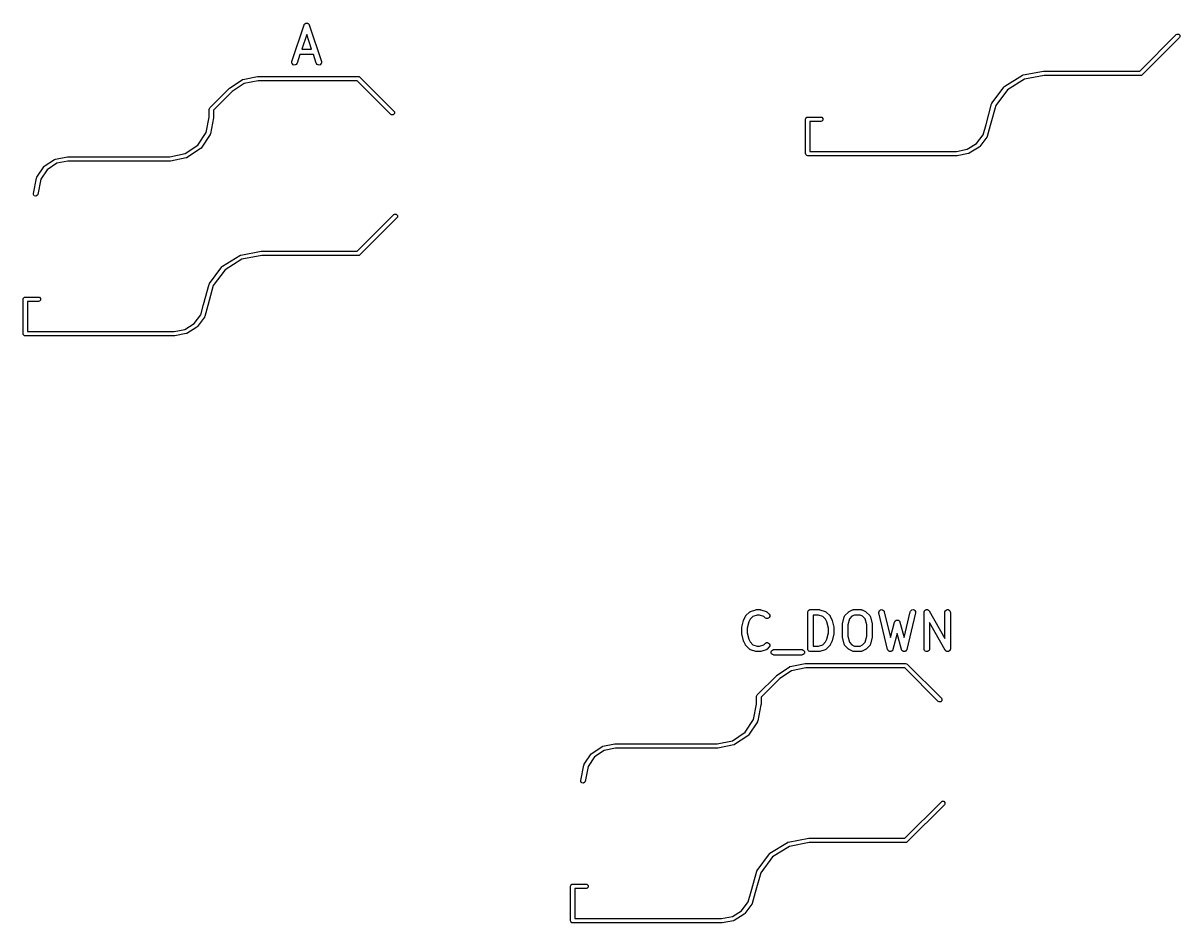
# Model space of a CAD drawing. Extents: x 53 to 255, y -141 to -27.
# Drawn here: x 223 to 254.71, y -139.16 to -114.49 of the extents above; entities that cross this region are included whole.
import ezdxf

# ---------------------------------------------------------------- set-up
doc = ezdxf.new("R2010")
doc.units = 0
doc.layers.add('BLACK', color=7, linetype='CONTINUOUS')

msp = doc.modelspace()

# ---------------------------------------------------------------- linework, layer by layer
at = {"layer": 'BLACK', "linetype": 'CONTINUOUS'}
for p, q in [((230.368715, -115.539784), (230.702048, -114.539784)), ((230.702048, -114.539784), (230.708042, -114.526359)), ((230.708042, -114.526359), (230.711552, -114.522311)), ((230.711552, -114.522311), (230.713949, -114.517518)), ((230.713949, -114.517518), (230.721057, -114.511352)), ((230.721057, -114.511352), (230.727216, -114.504252)), ((230.727216, -114.504252), (230.732005, -114.501857)), ((230.732005, -114.501857), (230.736056, -114.498344)), ((230.736056, -114.498344), (230.744981, -114.495369)), ((230.744981, -114.495369), (230.753389, -114.491165)), ((230.753389, -114.491165), (230.758733, -114.490785)), ((230.758733, -114.490785), (230.763819, -114.48909)), ((230.763819, -114.48909), (230.773199, -114.489756)), ((230.773199, -114.489756), (230.782579, -114.48909)), ((230.782579, -114.48909), (230.787664, -114.490785)), ((230.787664, -114.490785), (230.793009, -114.491165)), ((230.793009, -114.491165), (230.801419, -114.49537)), ((230.801419, -114.49537), (230.810341, -114.498344)), ((230.810341, -114.498344), (230.814388, -114.501854)), ((230.814388, -114.501854), (230.819182, -114.504251)), ((230.819182, -114.504251), (230.825345, -114.511356)), ((230.825345, -114.511356), (230.832449, -114.517518)), ((230.832449, -114.517518), (230.834844, -114.522309)), ((230.834844, -114.522309), (230.838356, -114.526358)), ((230.838356, -114.526358), (230.84435, -114.539784)), ((230.84435, -114.539784), (231.177683, -115.539784)), ((254.612358, -114.801984), (254.631823, -114.788977)), ((254.631823, -114.788977), (254.677745, -114.788977)), ((254.677745, -114.788977), (254.710217, -114.821449)), ((230.773199, -114.800671), (230.639161, -115.202786)), ((230.907237, -115.202786), (230.773199, -114.800671)), ((253.608932, -115.80541), (254.612358, -114.801984)), ((254.69721, -114.886836), (253.67621, -115.907836)), ((254.710217, -114.867371), (254.69721, -114.886836)), ((254.710217, -114.821449), (254.710217, -114.867371)), ((230.589161, -115.352786), (230.511017, -115.587218)), ((230.957237, -115.352786), (230.589161, -115.352786)), ((230.639161, -115.202786), (230.907237, -115.202786)), ((231.035381, -115.587218), (230.957237, -115.352786)), ((230.365455, -115.554121), (230.368715, -115.539784)), ((230.36753, -115.583311), (230.365455, -115.554121)), ((230.380616, -115.609484), (230.36753, -115.583311)), ((230.402723, -115.628658), (230.380616, -115.609484)), ((230.430486, -115.637912), (230.402723, -115.628658)), ((230.459676, -115.635837), (230.430486, -115.637912)), ((230.485849, -115.622751), (230.459676, -115.635837)), ((230.505023, -115.600644), (230.485849, -115.622751)), ((230.511017, -115.587218), (230.505023, -115.600644)), ((231.041375, -115.600643), (231.035381, -115.587218)), ((231.060549, -115.62275), (231.041375, -115.600643)), ((231.086722, -115.635837), (231.060549, -115.62275)), ((231.115912, -115.637912), (231.086722, -115.635837)), ((231.143674, -115.628658), (231.115912, -115.637912)), ((231.165782, -115.609484), (231.143674, -115.628658)), ((231.178868, -115.58331), (231.165782, -115.609484)), ((231.177683, -115.539784), (231.180943, -115.55412)), ((231.180943, -115.55412), (231.178868, -115.58331)), ((228.659909, -116.270824), (229.001909, -116.041825)), ((229.001909, -116.041825), (229.00196, -116.041803)), ((229.00196, -116.041803), (229.001977, -116.041779)), ((229.001977, -116.041779), (229.012953, -116.037236)), ((229.012953, -116.037236), (229.023529, -116.032844)), ((229.023529, -116.032844), (229.023556, -116.032849)), ((229.023556, -116.032849), (229.023609, -116.032828)), ((229.023609, -116.032828), (229.42661, -115.952828)), ((229.42661, -115.952828), (229.432508, -115.95283)), ((229.432508, -115.95283), (229.438292, -115.95168)), ((229.438292, -115.95168), (232.185292, -115.95168)), ((232.185292, -115.95168), (232.208253, -115.956247)), ((232.208253, -115.956247), (232.227718, -115.969254)), ((232.227718, -115.969254), (233.164718, -116.906254)), ((249.914013, -116.218512), (250.393013, -115.919512)), ((250.446943, -116.027307), (249.987125, -116.314333)), ((250.393013, -115.919512), (250.403447, -115.915564)), ((250.403447, -115.915564), (250.413765, -115.911431)), ((250.413765, -115.911431), (250.975765, -115.80643)), ((250.992339, -115.92541), (250.446943, -116.027307)), ((250.975765, -115.80643), (250.981329, -115.806494)), ((250.981329, -115.806494), (250.986784, -115.80541)), ((250.986784, -115.80541), (253.608932, -115.80541)), ((253.633784, -115.92541), (250.992339, -115.92541)), ((253.656745, -115.920843), (253.633784, -115.92541)), ((253.67621, -115.907836), (253.656745, -115.920843)), ((228.117866, -116.811254), (228.650866, -116.278253)), ((228.731559, -116.367265), (228.220292, -116.878532)), ((228.650866, -116.278253), (228.655754, -116.274986)), ((228.655754, -116.274986), (228.659909, -116.270824)), ((229.058722, -116.148199), (228.731559, -116.367265)), ((229.444192, -116.07168), (229.058722, -116.148199)), ((232.16044, -116.07168), (229.444192, -116.07168)), ((233.079866, -116.991106), (232.16044, -116.07168)), ((249.559695, -116.686529), (249.897695, -116.233529)), ((249.987125, -116.314333), (249.66262, -116.749247)), ((249.897695, -116.233529), (249.90593, -116.226108)), ((249.90593, -116.226108), (249.914013, -116.218512)), ((249.554925, -116.696537), (249.559695, -116.686529)), ((228.100292, -116.85368), (228.104859, -116.830719)), ((228.100292, -117.069779), (228.100292, -116.85368)), ((228.104859, -116.830719), (228.117866, -116.811254)), ((228.220292, -116.878532), (228.220292, -117.07568)), ((233.099331, -117.004113), (233.079866, -116.991106)), ((233.145253, -117.004113), (233.099331, -117.004113)), ((233.177725, -116.971641), (233.145253, -117.004113)), ((233.164718, -116.906254), (233.177725, -116.925719)), ((233.177725, -116.925719), (233.177725, -116.971641)), ((249.395946, -117.264448), (249.549946, -116.706448)), ((249.66262, -116.749247), (249.511633, -117.296328)), ((249.549946, -116.706448), (249.554925, -116.696537)), ((228.016755, -117.490345), (228.100292, -117.069779)), ((228.219142, -117.087369), (228.132142, -117.525369)), ((228.220292, -117.07568), (228.21914, -117.081469)), ((228.21914, -117.081469), (228.219142, -117.087369)), ((244.448784, -117.12341), (244.453351, -117.100449)), ((244.448784, -118.06541), (244.448784, -117.12341)), ((244.453351, -117.100449), (244.485823, -117.067977)), ((244.485823, -117.067977), (244.508784, -117.06341)), ((244.508784, -117.06341), (244.871784, -117.06341)), ((244.871784, -117.18341), (244.568784, -117.18341)), ((244.568784, -117.18341), (244.568784, -118.00541)), ((244.871784, -117.06341), (244.894745, -117.067977)), ((244.894745, -117.178843), (244.871784, -117.18341)), ((244.894745, -117.067977), (244.927217, -117.100449)), ((244.927217, -117.146371), (244.894745, -117.178843)), ((244.927217, -117.100449), (244.927217, -117.146371)), ((249.316943, -117.551553), (249.395934, -117.264492)), ((249.395934, -117.264492), (249.395944, -117.264471)), ((249.395944, -117.264471), (249.395946, -117.264448)), ((249.511634, -117.296328), (249.429634, -117.594328)), ((249.511633, -117.296328), (249.511634, -117.296328)), ((227.786014, -117.837402), (228.016755, -117.490345)), ((228.123257, -117.546899), (227.879257, -117.913899)), ((228.127758, -117.535961), (228.123257, -117.546899)), ((228.132142, -117.525369), (228.127758, -117.535961)), ((249.137525, -117.791398), (249.316943, -117.551553)), ((249.419829, -117.614351), (249.226829, -117.87235)), ((249.424638, -117.604289), (249.419829, -117.614351)), ((249.429634, -117.594328), (249.424638, -117.604289)), ((227.438957, -118.068143), (227.786014, -117.837402)), ((227.862511, -117.930645), (227.495511, -118.174645)), ((227.862646, -117.930509), (227.862511, -117.930645)), ((227.862741, -117.930491), (227.862646, -117.930509)), ((227.870848, -117.922345), (227.862741, -117.930491)), ((227.879104, -117.914129), (227.870848, -117.922345)), ((227.879123, -117.914033), (227.879104, -117.914129)), ((227.879257, -117.913899), (227.879123, -117.914033)), ((248.589125, -118.00541), (248.882619, -117.949551)), ((248.882619, -117.949551), (249.137525, -117.791398)), ((249.210416, -117.887394), (248.936417, -118.057394)), ((249.218525, -117.879814), (249.210416, -117.887394)), ((249.226829, -117.87235), (249.218525, -117.879814)), ((223.580969, -118.415784), (223.863962, -118.226788)), ((223.863962, -118.226788), (223.863964, -118.226787)), ((223.863964, -118.226787), (223.863967, -118.226785)), ((223.863967, -118.226785), (223.86397, -118.226784)), ((223.86397, -118.226784), (223.870751, -118.223977)), ((223.870751, -118.223977), (223.885594, -118.217831)), ((223.885594, -118.217831), (224.212595, -118.152831)), ((224.2302, -118.27168), (223.920692, -118.333202)), ((224.212595, -118.152831), (224.218501, -118.152831)), ((224.218501, -118.152831), (224.224292, -118.15168)), ((224.224292, -118.15168), (227.018393, -118.15168)), ((227.024292, -118.27168), (224.2302, -118.27168)), ((227.018393, -118.15168), (227.438957, -118.068143)), ((227.030081, -118.270528), (227.024292, -118.27168)), ((227.035981, -118.27053), (227.030081, -118.270528)), ((227.473861, -118.183553), (227.035981, -118.27053)), ((227.473862, -118.183554), (227.473861, -118.183553)), ((227.473982, -118.18353), (227.473862, -118.183553)), ((227.473862, -118.183553), (227.473862, -118.183554)), ((227.484697, -118.179095), (227.473982, -118.18353)), ((227.495511, -118.174645), (227.484697, -118.179095)), ((244.453351, -118.088371), (244.448784, -118.06541)), ((244.485823, -118.120843), (244.453351, -118.088371)), ((244.508784, -118.12541), (244.485823, -118.120843)), ((248.594784, -118.12541), (244.508784, -118.12541)), ((244.568784, -118.00541), (248.589125, -118.00541)), ((248.600339, -118.124305), (248.594784, -118.12541)), ((248.606002, -118.124352), (248.600339, -118.124305)), ((248.916002, -118.065352), (248.606002, -118.124352)), ((248.926148, -118.061247), (248.916002, -118.065352)), ((248.936417, -118.057394), (248.926148, -118.061247)), ((223.375396, -118.715357), (223.564396, -118.432357)), ((223.65755, -118.50894), (223.481808, -118.772089)), ((223.564396, -118.432357), (223.564409, -118.432343)), ((223.564409, -118.432343), (223.564411, -118.432334)), ((223.564411, -118.432334), (223.57268, -118.424068)), ((223.57268, -118.424068), (223.580946, -118.415799)), ((223.580946, -118.415799), (223.580955, -118.415797)), ((223.580955, -118.415797), (223.580969, -118.415784)), ((223.920692, -118.333202), (223.65755, -118.50894)), ((223.281447, -119.163966), (223.366442, -118.736989)), ((223.366442, -118.736988), (223.366444, -118.736983)), ((223.366442, -118.736989), (223.366442, -118.736988)), ((223.366444, -118.736983), (223.366447, -118.736966)), ((223.366447, -118.736966), (223.370698, -118.726705)), ((223.370698, -118.726705), (223.375396, -118.715357)), ((223.481808, -118.772089), (223.399137, -119.187394)), ((223.281443, -119.187377), (223.281447, -119.163966)), ((223.306951, -119.225564), (223.281443, -119.187377)), ((223.351989, -119.234529), (223.306951, -119.225564)), ((223.390176, -119.209021), (223.351989, -119.234529)), ((223.399137, -119.187394), (223.390176, -119.209021)), ((232.16044, -120.74368), (233.163866, -119.740254)), ((233.248718, -119.825106), (232.227718, -120.846106)), ((233.163866, -119.740254), (233.183331, -119.727247)), ((233.183331, -119.727247), (233.229253, -119.727247)), ((233.229253, -119.727247), (233.261725, -119.759719)), ((233.261725, -119.805641), (233.248718, -119.825106)), ((233.261725, -119.759719), (233.261725, -119.805641)), ((228.965273, -120.849701), (229.527273, -120.7447)), ((229.527273, -120.7447), (229.532837, -120.744764)), ((229.532837, -120.744764), (229.538292, -120.74368)), ((229.538292, -120.74368), (232.16044, -120.74368)), ((228.465521, -121.156782), (228.944521, -120.857782)), ((228.998451, -120.965577), (228.538633, -121.252603)), ((228.944521, -120.857782), (228.954955, -120.853834)), ((228.954955, -120.853834), (228.965273, -120.849701)), ((229.543847, -120.86368), (228.998451, -120.965577)), ((232.185292, -120.86368), (229.543847, -120.86368)), ((232.208253, -120.859113), (232.185292, -120.86368)), ((232.227718, -120.846106), (232.208253, -120.859113)), ((228.111203, -121.624799), (228.449203, -121.171799)), ((228.538633, -121.252603), (228.214128, -121.687517)), ((228.449203, -121.171799), (228.457438, -121.164378)), ((228.457438, -121.164378), (228.465521, -121.156782)), ((227.947454, -122.202718), (228.101454, -121.644718)), ((228.214128, -121.687517), (228.063141, -122.234598)), ((228.101454, -121.644718), (228.106433, -121.634807)), ((228.106433, -121.634807), (228.111203, -121.624799)), ((223.000292, -122.06168), (223.004859, -122.038719)), ((223.000292, -123.00368), (223.000292, -122.06168)), ((223.004859, -122.038719), (223.037331, -122.006247)), ((223.037331, -122.006247), (223.060292, -122.00168)), ((223.060292, -122.00168), (223.423292, -122.00168)), ((223.423292, -122.00168), (223.446253, -122.006247)), ((223.446253, -122.006247), (223.478725, -122.038719)), ((223.478725, -122.038719), (223.478725, -122.084641)), ((223.423292, -122.12168), (223.120292, -122.12168)), ((223.120292, -122.12168), (223.120292, -122.94368)), ((223.446253, -122.117113), (223.423292, -122.12168)), ((223.478725, -122.084641), (223.446253, -122.117113)), ((227.868451, -122.489823), (227.947442, -122.202762)), ((227.947442, -122.202762), (227.947452, -122.202741)), ((227.947452, -122.202741), (227.947454, -122.202718)), ((228.063142, -122.234598), (227.981142, -122.532598)), ((228.063141, -122.234598), (228.063142, -122.234598)), ((227.689033, -122.729668), (227.868451, -122.489823)), ((227.971337, -122.552621), (227.778337, -122.81062)), ((227.976146, -122.542559), (227.971337, -122.552621)), ((227.981142, -122.532598), (227.976146, -122.542559)), ((223.004859, -123.026641), (223.000292, -123.00368)), ((223.037331, -123.059113), (223.004859, -123.026641)), ((223.120292, -122.94368), (227.140633, -122.94368)), ((227.140633, -122.94368), (227.434127, -122.887821)), ((227.46751, -123.003622), (227.15751, -123.062622)), ((227.434127, -122.887821), (227.689033, -122.729668)), ((227.477656, -122.999517), (227.46751, -123.003622)), ((227.487925, -122.995664), (227.477656, -122.999517)), ((227.761924, -122.825664), (227.487925, -122.995664)), ((227.770033, -122.818084), (227.761924, -122.825664)), ((227.778337, -122.81062), (227.770033, -122.818084)), ((223.060292, -123.06368), (223.037331, -123.059113)), ((227.146292, -123.06368), (223.060292, -123.06368)), ((227.151847, -123.062575), (227.146292, -123.06368)), ((227.15751, -123.062622), (227.151847, -123.062575)), ((242.815042, -130.735643), (242.91028, -130.640405)), ((242.91028, -130.640405), (242.921645, -130.631077)), ((242.921645, -130.631077), (242.924135, -130.630045)), ((242.924135, -130.630045), (242.92617, -130.628281)), ((242.92617, -130.628281), (242.939596, -130.622287)), ((242.939596, -130.622287), (243.082452, -130.574668)), ((243.082452, -130.574668), (243.089707, -130.573018)), ((243.089707, -130.573018), (243.091538, -130.57226)), ((243.091538, -130.57226), (243.094191, -130.571998)), ((243.094191, -130.571998), (243.096789, -130.571408)), ((243.096789, -130.571408), (243.098763, -130.571548)), ((243.098763, -130.571548), (243.10617, -130.570819)), ((243.10617, -130.570819), (243.201408, -130.570819)), ((243.201408, -130.570819), (243.208813, -130.571548)), ((243.208813, -130.571548), (243.210788, -130.571408)), ((243.210788, -130.571408), (243.213385, -130.571998)), ((243.213385, -130.571998), (243.21604, -130.57226)), ((243.21604, -130.57226), (243.217871, -130.573018)), ((243.217871, -130.573018), (243.225125, -130.574668)), ((243.225125, -130.574668), (243.367982, -130.622287)), ((243.367982, -130.622287), (243.381407, -130.628281)), ((243.381407, -130.628281), (243.383442, -130.630046)), ((243.383442, -130.630046), (243.385933, -130.631078)), ((243.385933, -130.631078), (243.397298, -130.640405)), ((243.397298, -130.640405), (243.444917, -130.688024)), ((244.507361, -130.645819), (244.508802, -130.631187)), ((244.508802, -130.631187), (244.520001, -130.604151)), ((244.520001, -130.604151), (244.540693, -130.583459)), ((244.540693, -130.583459), (244.567729, -130.57226)), ((244.567729, -130.57226), (244.582361, -130.570819)), ((244.582361, -130.570819), (244.820456, -130.570819)), ((244.820456, -130.570819), (244.827861, -130.571548)), ((244.827861, -130.571548), (244.829836, -130.571408)), ((244.829836, -130.571408), (244.832433, -130.571998)), ((244.832433, -130.571998), (244.835088, -130.57226)), ((244.835088, -130.57226), (244.836919, -130.573018)), ((244.836919, -130.573018), (244.844173, -130.574668)), ((244.844173, -130.574668), (244.98703, -130.622287)), ((244.98703, -130.622287), (245.000455, -130.628281)), ((245.000455, -130.628281), (245.00249, -130.630046)), ((245.00249, -130.630046), (245.004981, -130.631078)), ((245.004981, -130.631078), (245.016346, -130.640405)), ((245.016346, -130.640405), (245.111584, -130.735643)), ((245.529328, -130.735643), (245.624566, -130.640405)), ((245.624566, -130.640405), (245.630316, -130.635684)), ((245.630316, -130.635684), (245.631615, -130.634188)), ((245.631615, -130.634188), (245.633869, -130.632768)), ((245.633869, -130.632768), (245.635931, -130.631077)), ((245.635931, -130.631077), (245.637763, -130.630318)), ((245.637763, -130.630318), (245.644058, -130.626356)), ((245.644058, -130.626356), (245.739296, -130.578737)), ((245.739296, -130.578737), (245.753027, -130.573482)), ((245.753027, -130.573482), (245.755716, -130.57329)), ((245.755716, -130.57329), (245.758205, -130.57226)), ((245.758205, -130.57226), (245.772837, -130.570819)), ((245.772837, -130.570819), (245.963313, -130.570819)), ((245.963313, -130.570819), (245.977945, -130.57226)), ((245.977945, -130.57226), (245.980434, -130.573291)), ((245.980434, -130.573291), (245.983122, -130.573482)), ((245.983122, -130.573482), (245.996854, -130.578737)), ((245.996854, -130.578737), (246.092092, -130.626356)), ((246.092092, -130.626356), (246.098391, -130.63032)), ((246.098391, -130.63032), (246.100219, -130.631078)), ((246.100219, -130.631078), (246.102275, -130.632766)), ((246.102275, -130.632766), (246.104535, -130.634188)), ((246.104535, -130.634188), (246.105834, -130.635686)), ((246.105834, -130.635686), (246.111584, -130.640405)), ((246.111584, -130.640405), (246.206822, -130.735643)), ((246.459794, -130.648623), (246.464427, -130.619728)), ((246.464427, -130.619728), (246.479763, -130.594806)), ((246.479763, -130.594806), (246.50347, -130.577649)), ((246.50347, -130.577649), (246.531938, -130.570871)), ((246.531938, -130.570871), (246.560833, -130.575504)), ((246.560833, -130.575504), (246.585755, -130.59084)), ((246.585755, -130.59084), (246.602912, -130.614547)), ((246.602912, -130.614547), (246.607702, -130.628447)), ((246.607702, -130.628447), (246.776953, -131.339303)), ((247.149672, -131.339303), (247.318925, -130.628448)), ((247.318925, -130.628448), (247.323715, -130.614547)), ((247.323715, -130.614547), (247.340872, -130.59084)), ((247.340872, -130.59084), (247.365794, -130.575504)), ((247.365794, -130.575504), (247.394689, -130.570871)), ((247.394689, -130.570871), (247.423157, -130.57765)), ((247.423157, -130.57765), (247.446864, -130.594806)), ((247.446864, -130.594806), (247.4622, -130.619728)), ((247.4622, -130.619728), (247.466833, -130.648623)), ((247.697837, -130.645819), (247.698207, -130.642055)), ((247.69802, -130.64058), (247.698541, -130.638669)), ((247.698207, -130.642055), (247.69802, -130.64058)), ((247.698541, -130.638669), (247.699278, -130.631187)), ((247.699278, -130.631187), (247.703095, -130.621971)), ((247.703095, -130.621971), (247.70572, -130.612348)), ((247.70572, -130.612348), (247.708647, -130.608567)), ((247.708647, -130.608567), (247.710477, -130.604151)), ((247.710477, -130.604151), (247.717527, -130.5971)), ((247.717527, -130.5971), (247.723637, -130.589211)), ((247.723637, -130.589211), (247.72779, -130.586837)), ((247.72779, -130.586837), (247.731169, -130.583459)), ((247.731169, -130.583459), (247.740381, -130.579642)), ((247.740381, -130.579642), (247.749046, -130.574692)), ((247.749046, -130.574692), (247.753789, -130.574089)), ((247.753789, -130.574089), (247.758205, -130.57226)), ((247.758205, -130.57226), (247.768179, -130.57226)), ((247.768179, -130.57226), (247.778076, -130.571002)), ((247.778076, -130.571002), (247.782688, -130.57226)), ((247.782688, -130.57226), (247.787469, -130.57226)), ((247.787469, -130.57226), (247.796684, -130.576077)), ((247.796684, -130.576077), (247.806308, -130.578702)), ((247.806308, -130.578702), (247.810088, -130.581629)), ((247.810088, -130.581629), (247.814505, -130.583459)), ((247.814505, -130.583459), (247.821555, -130.590509)), ((247.821555, -130.590509), (247.829445, -130.596619)), ((247.829445, -130.596619), (247.833797, -130.602751)), ((247.833797, -130.602751), (247.835197, -130.604151)), ((247.835197, -130.604151), (247.835766, -130.605525)), ((247.835766, -130.605525), (247.837955, -130.608609)), ((247.837955, -130.608609), (248.269265, -131.363402)), ((248.269265, -130.645819), (248.270706, -130.631187)), ((248.270706, -130.631187), (248.281905, -130.604151)), ((248.281905, -130.604151), (248.302597, -130.583459)), ((248.302597, -130.583459), (248.329633, -130.57226)), ((248.329633, -130.57226), (248.358897, -130.57226)), ((248.358897, -130.57226), (248.385933, -130.583459)), ((248.385933, -130.583459), (248.406625, -130.604151)), ((248.406625, -130.604151), (248.417824, -130.631187)), ((248.417824, -130.631187), (248.419265, -130.645819)), ((242.700076, -131.0562), (242.747695, -130.865724)), ((242.747695, -130.865724), (242.74808, -130.864644)), ((242.74808, -130.864644), (242.748119, -130.864105)), ((242.748119, -130.864105), (242.750446, -130.858023)), ((242.750446, -130.858023), (242.752642, -130.851878)), ((242.752642, -130.851878), (242.752964, -130.851442)), ((242.752964, -130.851442), (242.753374, -130.850373)), ((242.753374, -130.850373), (242.800993, -130.755135)), ((242.800993, -130.755135), (242.804957, -130.748835)), ((242.804957, -130.748835), (242.805715, -130.747008)), ((242.805715, -130.747008), (242.807403, -130.744951)), ((242.807403, -130.744951), (242.808825, -130.742692)), ((242.808825, -130.742692), (242.810323, -130.741392)), ((242.810323, -130.741392), (242.815042, -130.735643)), ((242.89122, -130.91009), (242.847837, -131.083624)), ((242.929714, -130.833103), (242.89122, -130.91009)), ((243.003827, -130.75899), (242.929714, -130.833103)), ((243.11834, -130.720819), (243.003827, -130.75899)), ((243.189238, -130.720819), (243.11834, -130.720819)), ((243.303751, -130.75899), (243.189238, -130.720819)), ((243.338851, -130.79409), (243.303751, -130.75899)), ((243.350216, -130.803417), (243.338851, -130.79409)), ((243.377252, -130.814616), (243.350216, -130.803417)), ((243.406515, -130.814616), (243.377252, -130.814616)), ((243.433551, -130.803417), (243.406515, -130.814616)), ((243.454244, -130.782724), (243.433551, -130.803417)), ((243.444917, -130.688024), (243.454244, -130.699389)), ((243.454244, -130.699389), (243.465443, -130.726425)), ((243.465443, -130.755688), (243.454244, -130.782724)), ((243.465443, -130.726425), (243.465443, -130.755688)), ((244.507361, -131.645819), (244.507361, -130.645819)), ((244.808286, -130.720819), (244.657361, -130.720819)), ((244.657361, -130.720819), (244.657361, -131.570819)), ((244.922799, -130.75899), (244.808286, -130.720819)), ((244.996912, -130.833103), (244.922799, -130.75899)), ((245.035405, -130.91009), (244.996912, -130.833103)), ((245.078789, -131.083624), (245.035405, -130.91009)), ((245.111584, -130.735643), (245.116304, -130.741393)), ((245.116304, -130.741393), (245.117801, -130.742692)), ((245.117801, -130.742692), (245.11922, -130.744946)), ((245.11922, -130.744946), (245.120912, -130.747008)), ((245.120912, -130.747008), (245.12167, -130.74884)), ((245.12167, -130.74884), (245.125633, -130.755135)), ((245.125633, -130.755135), (245.173252, -130.850373)), ((245.173252, -130.850373), (245.173661, -130.851442)), ((245.173661, -130.851442), (245.173984, -130.851878)), ((245.173984, -130.851878), (245.176176, -130.858014)), ((245.176176, -130.858014), (245.178507, -130.864104)), ((245.178507, -130.864104), (245.178545, -130.864644)), ((245.178545, -130.864644), (245.178931, -130.865724)), ((245.178931, -130.865724), (245.22655, -131.0562)), ((245.461605, -130.963498), (245.461981, -130.960962)), ((245.461981, -130.960962), (245.5096, -130.770486)), ((245.5096, -130.770486), (245.514547, -130.75664)), ((245.514547, -130.75664), (245.517867, -130.752158)), ((245.517867, -130.752158), (245.520001, -130.747008)), ((245.520001, -130.747008), (245.529328, -130.735643)), ((245.650083, -130.827019), (245.609742, -130.988386)), ((245.722026, -130.755077), (245.650083, -130.827019)), ((245.790542, -130.720819), (245.722026, -130.755077)), ((245.945608, -130.720819), (245.790542, -130.720819)), ((246.014124, -130.755077), (245.945608, -130.720819)), ((246.086066, -130.827019), (246.014124, -130.755077)), ((246.126408, -130.988386), (246.086066, -130.827019)), ((246.206822, -130.735643), (246.21615, -130.747008)), ((246.21615, -130.747008), (246.218284, -130.752161)), ((246.218284, -130.752161), (246.221603, -130.75664)), ((246.221603, -130.75664), (246.22655, -130.770486)), ((246.22655, -130.770486), (246.274169, -130.960962)), ((246.274169, -130.960962), (246.274544, -130.963498)), ((246.461782, -130.663191), (246.459794, -130.648623)), ((246.699877, -131.663191), (246.461782, -130.663191)), ((246.776953, -131.339303), (246.890845, -130.912208)), ((246.890845, -130.912208), (246.89213, -130.908779)), ((246.89213, -130.908779), (246.892322, -130.90734)), ((246.892322, -130.90734), (246.893311, -130.90563)), ((246.893311, -130.90563), (246.896008, -130.898441)), ((246.896008, -130.898441), (246.902025, -130.89058)), ((246.902025, -130.89058), (246.906984, -130.882015)), ((246.906984, -130.882015), (246.910841, -130.879062)), ((246.910841, -130.879062), (246.913795, -130.875204)), ((246.913795, -130.875204), (246.922362, -130.870243)), ((246.922362, -130.870243), (246.930222, -130.864228)), ((246.930222, -130.864228), (246.934914, -130.862976)), ((246.934914, -130.862976), (246.93912, -130.860542)), ((246.93912, -130.860542), (246.948937, -130.859237)), ((246.948937, -130.859237), (246.958498, -130.856688)), ((246.958498, -130.856688), (246.96331, -130.857327)), ((246.96331, -130.857327), (246.968129, -130.856687)), ((246.968129, -130.856687), (246.977699, -130.859239)), ((246.977699, -130.859239), (246.987506, -130.860542)), ((246.987506, -130.860542), (246.991707, -130.862974)), ((246.991707, -130.862974), (246.996404, -130.864227)), ((246.996404, -130.864227), (247.004266, -130.870245)), ((247.004266, -130.870245), (247.012831, -130.875204)), ((247.012831, -130.875204), (247.015783, -130.879061)), ((247.015783, -130.879061), (247.019642, -130.882015)), ((247.019642, -130.882015), (247.024603, -130.890583)), ((247.024603, -130.890583), (247.030618, -130.898442)), ((247.030618, -130.898442), (247.033312, -130.905626)), ((247.033312, -130.905626), (247.034304, -130.907339)), ((247.034304, -130.907339), (247.034495, -130.90878)), ((247.034495, -130.90878), (247.035781, -130.912208)), ((247.035781, -130.912208), (247.149672, -131.339303)), ((247.464845, -130.663191), (247.226749, -131.663191)), ((247.466833, -130.648623), (247.464845, -130.663191)), ((247.697837, -131.645819), (247.697837, -130.645819)), ((248.279147, -131.68303), (247.847837, -130.928235)), ((247.847837, -130.928235), (247.847837, -131.645819)), ((248.269265, -131.363402), (248.269265, -130.645819)), ((248.419265, -130.645819), (248.419265, -131.645819)), ((242.697837, -131.07439), (242.698088, -131.071836)), ((242.697837, -131.217247), (242.697837, -131.07439)), ((242.698088, -131.2198), (242.697837, -131.217247)), ((242.697926, -131.070744), (242.698735, -131.06527)), ((242.698088, -131.071836), (242.697926, -131.070744)), ((242.697926, -131.220893), (242.698088, -131.2198)), ((242.698735, -131.226366), (242.697926, -131.220893)), ((242.698735, -131.06527), (242.699278, -131.059758)), ((242.699278, -131.231879), (242.698735, -131.226366)), ((242.699278, -131.059758), (242.6997, -131.058736)), ((242.6997, -131.2329), (242.699278, -131.231879)), ((242.6997, -131.058736), (242.700076, -131.0562)), ((242.700076, -131.235437), (242.6997, -131.2329)), ((242.747695, -131.425913), (242.700076, -131.235437)), ((242.847837, -131.083624), (242.847837, -131.208013)), ((242.847837, -131.208013), (242.89122, -131.381547)), ((245.035405, -131.381547), (245.078789, -131.208013)), ((245.078789, -131.208013), (245.078789, -131.083624)), ((245.22655, -131.235437), (245.178931, -131.425913)), ((245.22655, -131.0562), (245.226925, -131.058736)), ((245.226925, -131.2329), (245.22655, -131.235437)), ((245.226925, -131.058736), (245.227348, -131.059758)), ((245.227348, -131.231879), (245.226925, -131.2329)), ((245.227348, -131.059758), (245.22789, -131.06527)), ((245.22789, -131.226366), (245.227348, -131.231879)), ((245.22789, -131.06527), (245.2287, -131.070744)), ((245.2287, -131.220893), (245.22789, -131.226366)), ((245.2287, -131.070744), (245.228537, -131.071836)), ((245.228537, -131.071836), (245.228789, -131.07439)), ((245.228789, -131.217247), (245.228537, -131.2198)), ((245.228537, -131.2198), (245.2287, -131.220893)), ((245.228789, -131.07439), (245.228789, -131.217247)), ((245.459742, -130.979152), (245.459993, -130.976598)), ((245.459742, -131.312485), (245.459742, -130.979152)), ((245.459831, -130.975506), (245.46064, -130.970032)), ((245.459993, -130.976598), (245.459831, -130.975506)), ((245.46064, -130.970032), (245.461183, -130.96452)), ((245.461183, -130.96452), (245.461605, -130.963498)), ((245.609742, -130.988386), (245.609742, -131.303251)), ((246.126408, -131.303251), (246.126408, -130.988386)), ((246.274544, -130.963498), (246.274967, -130.96452)), ((246.274967, -130.96452), (246.275509, -130.970032)), ((246.275509, -130.970032), (246.276319, -130.975506)), ((246.276319, -130.975506), (246.276156, -130.976598)), ((246.276156, -130.976598), (246.276408, -130.979152)), ((246.276408, -130.979152), (246.276408, -131.312485)), ((246.963312, -131.222613), (246.845305, -131.665144)), ((247.081321, -131.665144), (246.963312, -131.222613)), ((242.74808, -131.426992), (242.747695, -131.425913)), ((242.748119, -131.427532), (242.74808, -131.426992)), ((242.750446, -131.433613), (242.748119, -131.427532)), ((242.752642, -131.439759), (242.750446, -131.433613)), ((242.752964, -131.440194), (242.752642, -131.439759)), ((242.753374, -131.441264), (242.752964, -131.440194)), ((242.800993, -131.536502), (242.753374, -131.441264)), ((242.804956, -131.542798), (242.800993, -131.536502)), ((242.805714, -131.544628), (242.804956, -131.542798)), ((242.807403, -131.546686), (242.805714, -131.544628)), ((242.808825, -131.548945), (242.807403, -131.546686)), ((242.810323, -131.550244), (242.808825, -131.548945)), ((242.815042, -131.555994), (242.810323, -131.550244)), ((242.91028, -131.651233), (242.815042, -131.555994)), ((242.89122, -131.381547), (242.929714, -131.458534)), ((242.929714, -131.458534), (243.003827, -131.532648)), ((243.003827, -131.532648), (243.11834, -131.570819)), ((243.11834, -131.570819), (243.189238, -131.570819)), ((243.189238, -131.570819), (243.303751, -131.532647)), ((243.303751, -131.532647), (243.33885, -131.497548)), ((243.33885, -131.497548), (243.350216, -131.48822)), ((243.350216, -131.48822), (243.377252, -131.477021)), ((243.377252, -131.477021), (243.406515, -131.477021)), ((243.406515, -131.477021), (243.433551, -131.488219)), ((243.433551, -131.488219), (243.454244, -131.508912)), ((243.454245, -131.592247), (243.444917, -131.603613)), ((243.454244, -131.508912), (243.465443, -131.535948)), ((243.465443, -131.565211), (243.454245, -131.592247)), ((243.465443, -131.535948), (243.465443, -131.565211)), ((244.657361, -131.570819), (244.808286, -131.570819)), ((244.808286, -131.570819), (244.922799, -131.532647)), ((244.922799, -131.532647), (244.996911, -131.458534)), ((244.996911, -131.458534), (245.035405, -131.381547)), ((245.111585, -131.555993), (245.016346, -131.651233)), ((245.116302, -131.550244), (245.111585, -131.555993)), ((245.117801, -131.548945), (245.116302, -131.550244)), ((245.119222, -131.546686), (245.117801, -131.548945)), ((245.120912, -131.544628), (245.119222, -131.546686)), ((245.121669, -131.542798), (245.120912, -131.544628)), ((245.125633, -131.536502), (245.121669, -131.542798)), ((245.173252, -131.441264), (245.125633, -131.536502)), ((245.173661, -131.440194), (245.173252, -131.441264)), ((245.173984, -131.439759), (245.173661, -131.440194)), ((245.176176, -131.433622), (245.173984, -131.439759)), ((245.178507, -131.427533), (245.176176, -131.433622)), ((245.178545, -131.426992), (245.178507, -131.427533)), ((245.178931, -131.425913), (245.178545, -131.426992)), ((245.459993, -131.315038), (245.459742, -131.312485)), ((245.459831, -131.316131), (245.459993, -131.315038)), ((245.46064, -131.321604), (245.459831, -131.316131)), ((245.461183, -131.327117), (245.46064, -131.321604)), ((245.461605, -131.328138), (245.461183, -131.327117)), ((245.461981, -131.330675), (245.461605, -131.328138)), ((245.5096, -131.521151), (245.461981, -131.330675)), ((245.514547, -131.534997), (245.5096, -131.521151)), ((245.517866, -131.539476), (245.514547, -131.534997)), ((245.52, -131.544628), (245.517866, -131.539476)), ((245.529328, -131.555994), (245.52, -131.544628)), ((245.624566, -131.651233), (245.529328, -131.555994)), ((245.609742, -131.303251), (245.650083, -131.464617)), ((245.650083, -131.464617), (245.722026, -131.536561)), ((245.722026, -131.536561), (245.790542, -131.570819)), ((245.790542, -131.570819), (245.945608, -131.570819)), ((245.945608, -131.570819), (246.014123, -131.536561)), ((246.014123, -131.536561), (246.086066, -131.464617)), ((246.086066, -131.464617), (246.126408, -131.303251)), ((246.206823, -131.555993), (246.111584, -131.651233)), ((246.21615, -131.544628), (246.206823, -131.555993)), ((246.218283, -131.539476), (246.21615, -131.544628)), ((246.221603, -131.534997), (246.218283, -131.539476)), ((246.22655, -131.521151), (246.221603, -131.534997)), ((246.274169, -131.330675), (246.22655, -131.521151)), ((246.274544, -131.328138), (246.274169, -131.330675)), ((246.274967, -131.327117), (246.274544, -131.328138)), ((246.275509, -131.321604), (246.274967, -131.327117)), ((246.276319, -131.316131), (246.275509, -131.321604)), ((246.276408, -131.312485), (246.276156, -131.315038)), ((246.276156, -131.315038), (246.276319, -131.316131)), ((242.921645, -131.660561), (242.91028, -131.651233)), ((242.924135, -131.661592), (242.921645, -131.660561)), ((242.92617, -131.663357), (242.924135, -131.661592)), ((242.939596, -131.669351), (242.92617, -131.663357)), ((243.082452, -131.71697), (242.939596, -131.669351)), ((243.089707, -131.718619), (243.082452, -131.71697)), ((243.091538, -131.719378), (243.089707, -131.718619)), ((243.094191, -131.719639), (243.091538, -131.719378)), ((243.096789, -131.72023), (243.094191, -131.719639)), ((243.098763, -131.720089), (243.096789, -131.72023)), ((243.10617, -131.720819), (243.098763, -131.720089)), ((243.201408, -131.720819), (243.10617, -131.720819)), ((243.208813, -131.720089), (243.201408, -131.720819)), ((243.210788, -131.72023), (243.208813, -131.720089)), ((243.213385, -131.719639), (243.210788, -131.72023)), ((243.21604, -131.719378), (243.213385, -131.719639)), ((243.217871, -131.718619), (243.21604, -131.719378)), ((243.225125, -131.71697), (243.217871, -131.718619)), ((243.367982, -131.669351), (243.225125, -131.71697)), ((243.381407, -131.663357), (243.367982, -131.669351)), ((243.383442, -131.661591), (243.381407, -131.663357)), ((243.385933, -131.66056), (243.383442, -131.661591)), ((243.397299, -131.651232), (243.385933, -131.66056)), ((243.444917, -131.603613), (243.397299, -131.651232)), ((243.508802, -131.726425), (243.520001, -131.699389)), ((243.508802, -131.755689), (243.508802, -131.726425)), ((243.520001, -131.782725), (243.508802, -131.755689)), ((243.520001, -131.699389), (243.540693, -131.678697)), ((243.540693, -131.803417), (243.520001, -131.782725)), ((243.540693, -131.678697), (243.567729, -131.667498)), ((243.567729, -131.814616), (243.540693, -131.803417)), ((243.567729, -131.667498), (243.582361, -131.666057)), ((243.582361, -131.816057), (243.567729, -131.814616)), ((243.582361, -131.666057), (244.344265, -131.666057)), ((244.344265, -131.816057), (243.582361, -131.816057)), ((244.344265, -131.666057), (244.358897, -131.667498)), ((244.358897, -131.814616), (244.344265, -131.816057)), ((244.358897, -131.667498), (244.385933, -131.678697)), ((244.385933, -131.803417), (244.358897, -131.814616)), ((244.385933, -131.678697), (244.406625, -131.699389)), ((244.406625, -131.782725), (244.385933, -131.803417)), ((244.406625, -131.699389), (244.417824, -131.726425)), ((244.417824, -131.755689), (244.406625, -131.782725)), ((244.417824, -131.726425), (244.417824, -131.755689)), ((244.508802, -131.660451), (244.507361, -131.645819)), ((244.520001, -131.687487), (244.508802, -131.660451)), ((244.540693, -131.708179), (244.520001, -131.687487)), ((244.567729, -131.719378), (244.540693, -131.708179)), ((244.582361, -131.720819), (244.567729, -131.719378)), ((244.820456, -131.720819), (244.582361, -131.720819)), ((244.827861, -131.720089), (244.820456, -131.720819)), ((244.829836, -131.72023), (244.827861, -131.720089)), ((244.832433, -131.719639), (244.829836, -131.72023)), ((244.835088, -131.719378), (244.832433, -131.719639)), ((244.836919, -131.718619), (244.835088, -131.719378)), ((244.844173, -131.71697), (244.836919, -131.718619)), ((244.98703, -131.669351), (244.844173, -131.71697)), ((245.000455, -131.663357), (244.98703, -131.669351)), ((245.00249, -131.661591), (245.000455, -131.663357)), ((245.004981, -131.66056), (245.00249, -131.661591)), ((245.016346, -131.651233), (245.004981, -131.66056)), ((245.630316, -131.655953), (245.624566, -131.651233)), ((245.631615, -131.65745), (245.630316, -131.655953)), ((245.633869, -131.658869), (245.631615, -131.65745)), ((245.635931, -131.660561), (245.633869, -131.658869)), ((245.637763, -131.661319), (245.635931, -131.660561)), ((245.644058, -131.665282), (245.637763, -131.661319)), ((245.739296, -131.712901), (245.644058, -131.665282)), ((245.753027, -131.718156), (245.739296, -131.712901)), ((245.755716, -131.718347), (245.753027, -131.718156)), ((245.758205, -131.719378), (245.755716, -131.718347)), ((245.772837, -131.720819), (245.758205, -131.719378)), ((245.963313, -131.720819), (245.772837, -131.720819)), ((245.977945, -131.719378), (245.963313, -131.720819)), ((245.980434, -131.718346), (245.977945, -131.719378)), ((245.983122, -131.718156), (245.980434, -131.718346)), ((245.996854, -131.712901), (245.983122, -131.718156)), ((246.092092, -131.665282), (245.996854, -131.712901)), ((246.098391, -131.661317), (246.092092, -131.665282)), ((246.100219, -131.66056), (246.098391, -131.661317)), ((246.102275, -131.658871), (246.100219, -131.66056)), ((246.104535, -131.65745), (246.102275, -131.658871)), ((246.105834, -131.655951), (246.104535, -131.65745)), ((246.111584, -131.651233), (246.105834, -131.655951)), ((246.701606, -131.66821), (246.699877, -131.663191)), ((246.701846, -131.670012), (246.701606, -131.66821)), ((246.702788, -131.67164), (246.701846, -131.670012)), ((246.704667, -131.677091), (246.702788, -131.67164)), ((246.711053, -131.685915), (246.704667, -131.677091)), ((246.716508, -131.695337), (246.711053, -131.685915)), ((246.719565, -131.697677), (246.716508, -131.695337)), ((246.721824, -131.700798), (246.719565, -131.697677)), ((246.731099, -131.706505), (246.721824, -131.700798)), ((246.739746, -131.713124), (246.731099, -131.706505)), ((246.743466, -131.714116), (246.739746, -131.713124)), ((246.746746, -131.716134), (246.743466, -131.714116)), ((246.7575, -131.717858), (246.746746, -131.716134)), ((246.768022, -131.720664), (246.7575, -131.717858)), ((246.771837, -131.720157), (246.768022, -131.720664)), ((246.775641, -131.720767), (246.771837, -131.720157)), ((246.786239, -131.718243), (246.775641, -131.720767)), ((246.79703, -131.71681), (246.786239, -131.718243)), ((246.800361, -131.714881), (246.79703, -131.71681)), ((246.804109, -131.713989), (246.800361, -131.714881)), ((246.812933, -131.707602), (246.804109, -131.713989)), ((246.822355, -131.702148), (246.812933, -131.707602)), ((246.824695, -131.69909), (246.822355, -131.702148)), ((246.827816, -131.696832), (246.824695, -131.69909)), ((246.833523, -131.687556), (246.827816, -131.696832)), ((246.840142, -131.67891), (246.833523, -131.687556)), ((246.842167, -131.67351), (246.840142, -131.67891)), ((246.843152, -131.67191), (246.842167, -131.67351)), ((246.843439, -131.670118), (246.843152, -131.67191)), ((246.845305, -131.665144), (246.843439, -131.670118)), ((247.083186, -131.670119), (247.081321, -131.665144)), ((247.083474, -131.67191), (247.083186, -131.670119)), ((247.084458, -131.673509), (247.083474, -131.67191)), ((247.086484, -131.678911), (247.084458, -131.673509)), ((247.093104, -131.687559), (247.086484, -131.678911)), ((247.09881, -131.696832), (247.093104, -131.687559)), ((247.10193, -131.69909), (247.09881, -131.696832)), ((247.104271, -131.702148), (247.10193, -131.69909)), ((247.113692, -131.707602), (247.104271, -131.702148)), ((247.122517, -131.713989), (247.113692, -131.707602)), ((247.126264, -131.714881), (247.122517, -131.713989)), ((247.129596, -131.71681), (247.126264, -131.714881)), ((247.140389, -131.718244), (247.129596, -131.71681)), ((247.150985, -131.720767), (247.140389, -131.718244)), ((247.154786, -131.720157), (247.150985, -131.720767)), ((247.158605, -131.720665), (247.154786, -131.720157)), ((247.169136, -131.717856), (247.158605, -131.720665)), ((247.17988, -131.716134), (247.169136, -131.717856)), ((247.183156, -131.714118), (247.17988, -131.716134)), ((247.18688, -131.713125), (247.183156, -131.714118)), ((247.19553, -131.706503), (247.18688, -131.713125)), ((247.204802, -131.700798), (247.19553, -131.706503)), ((247.20706, -131.697677), (247.204802, -131.700798)), ((247.210118, -131.695337), (247.20706, -131.697677)), ((247.215573, -131.685914), (247.210118, -131.695337)), ((247.221959, -131.677091), (247.215573, -131.685914)), ((247.223836, -131.671642), (247.221959, -131.677091)), ((247.22478, -131.670013), (247.223836, -131.671642)), ((247.225019, -131.668209), (247.22478, -131.670013)), ((247.226749, -131.663191), (247.225019, -131.668209)), ((247.699278, -131.660451), (247.697837, -131.645819)), ((247.710477, -131.687487), (247.699278, -131.660451)), ((247.731169, -131.708179), (247.710477, -131.687487)), ((247.758205, -131.719378), (247.731169, -131.708179)), ((247.787469, -131.719378), (247.758205, -131.719378)), ((247.814505, -131.708179), (247.787469, -131.719378)), ((247.835197, -131.687487), (247.814505, -131.708179)), ((247.846396, -131.660451), (247.835197, -131.687487)), ((247.847837, -131.645819), (247.846396, -131.660451)), ((248.281336, -131.686114), (248.279147, -131.68303)), ((248.281905, -131.687487), (248.281336, -131.686114)), ((248.283302, -131.688884), (248.281905, -131.687487)), ((248.287657, -131.695019), (248.283302, -131.688884)), ((248.295545, -131.701127), (248.287657, -131.695019)), ((248.302597, -131.708179), (248.295545, -131.701127)), ((248.307015, -131.710009), (248.302597, -131.708179)), ((248.310795, -131.712936), (248.307015, -131.710009)), ((248.320416, -131.71556), (248.310795, -131.712936)), ((248.329633, -131.719378), (248.320416, -131.71556)), ((248.334414, -131.719378), (248.329633, -131.719378)), ((248.339026, -131.720636), (248.334414, -131.719378)), ((248.348923, -131.719378), (248.339026, -131.720636)), ((248.358897, -131.719378), (248.348923, -131.719378)), ((248.363312, -131.717548), (248.358897, -131.719378)), ((248.368056, -131.716946), (248.363312, -131.717548)), ((248.37672, -131.711995), (248.368056, -131.716946)), ((248.385933, -131.708179), (248.37672, -131.711995)), ((248.389311, -131.7048), (248.385933, -131.708179)), ((248.393465, -131.702427), (248.389311, -131.7048)), ((248.399574, -131.694537), (248.393465, -131.702427)), ((248.406625, -131.687487), (248.399574, -131.694537)), ((248.408454, -131.68307), (248.406625, -131.687487)), ((248.411382, -131.67929), (248.408454, -131.68307)), ((248.414006, -131.669666), (248.411382, -131.67929)), ((248.417824, -131.660451), (248.414006, -131.669666)), ((248.41856, -131.652968), (248.417824, -131.660451)), ((248.419082, -131.651058), (248.41856, -131.652968)), ((248.419265, -131.645819), (248.418894, -131.649582)), ((248.418894, -131.649582), (248.419082, -131.651058)), ((243.668005, -132.367794), (244.010005, -132.138795)), ((244.010005, -132.138795), (244.010056, -132.138773)), ((244.010056, -132.138773), (244.010073, -132.138749)), ((244.010073, -132.138749), (244.021049, -132.134206)), ((244.021049, -132.134206), (244.031625, -132.129814)), ((244.031625, -132.129814), (244.031652, -132.129819)), ((244.031652, -132.129819), (244.031705, -132.129798)), ((244.031705, -132.129798), (244.434706, -132.049798)), ((244.452288, -132.16865), (244.066818, -132.245169)), ((244.434706, -132.049798), (244.440604, -132.0498)), ((244.440604, -132.0498), (244.446388, -132.04865)), ((244.446388, -132.04865), (247.193388, -132.04865)), ((247.168536, -132.16865), (244.452288, -132.16865)), ((248.087962, -133.088076), (247.168536, -132.16865)), ((247.193388, -132.04865), (247.216349, -132.053217)), ((247.216349, -132.053217), (247.235814, -132.066224)), ((247.235814, -132.066224), (248.172814, -133.003224)), ((243.125962, -132.908224), (243.658962, -132.375223)), ((243.739655, -132.464235), (243.228388, -132.975502)), ((243.658962, -132.375223), (243.66385, -132.371956)), ((243.66385, -132.371956), (243.668005, -132.367794)), ((244.066818, -132.245169), (243.739655, -132.464235)), ((243.024851, -133.587315), (243.108388, -133.166749)), ((243.108388, -132.95065), (243.112955, -132.927689)), ((243.108388, -133.166749), (243.108388, -132.95065)), ((243.112955, -132.927689), (243.125962, -132.908224)), ((243.228388, -133.17265), (243.227236, -133.178439)), ((243.227236, -133.178439), (243.227238, -133.184339)), ((243.228388, -132.975502), (243.228388, -133.17265)), ((248.107427, -133.101083), (248.087962, -133.088076)), ((248.153349, -133.101083), (248.107427, -133.101083)), ((248.185821, -133.068611), (248.153349, -133.101083)), ((248.172814, -133.003224), (248.185821, -133.022689)), ((248.185821, -133.022689), (248.185821, -133.068611)), ((243.227238, -133.184339), (243.140238, -133.622339)), ((242.79411, -133.934372), (243.024851, -133.587315)), ((243.131353, -133.643869), (242.887353, -134.010869)), ((243.135854, -133.632931), (243.131353, -133.643869)), ((243.140238, -133.622339), (243.135854, -133.632931)), ((242.447053, -134.165113), (242.79411, -133.934372)), ((242.870607, -134.027615), (242.503607, -134.271615)), ((242.870742, -134.027479), (242.870607, -134.027615)), ((242.870837, -134.027461), (242.870742, -134.027479)), ((242.878944, -134.019315), (242.870837, -134.027461)), ((242.8872, -134.011099), (242.878944, -134.019315)), ((242.887219, -134.011003), (242.8872, -134.011099)), ((242.887353, -134.010869), (242.887219, -134.011003)), ((238.589065, -134.512754), (238.872058, -134.323758)), ((238.928788, -134.430172), (238.665646, -134.60591)), ((238.872058, -134.323758), (238.87206, -134.323757)), ((238.87206, -134.323757), (238.872063, -134.323755)), ((238.872063, -134.323755), (238.872066, -134.323754)), ((238.872066, -134.323754), (238.877643, -134.321445)), ((238.877643, -134.321445), (238.89369, -134.314801)), ((238.89369, -134.314801), (239.220691, -134.249801)), ((239.238296, -134.36865), (238.928788, -134.430172)), ((239.220691, -134.249801), (239.226597, -134.249801)), ((239.226597, -134.249801), (239.232388, -134.24865)), ((239.232388, -134.24865), (242.026489, -134.24865)), ((242.032388, -134.36865), (239.238296, -134.36865)), ((242.026489, -134.24865), (242.447053, -134.165113)), ((242.038177, -134.367498), (242.032388, -134.36865)), ((242.044077, -134.3675), (242.038177, -134.367498)), ((242.481957, -134.280523), (242.044077, -134.3675)), ((242.481958, -134.280524), (242.481957, -134.280523)), ((242.482078, -134.2805), (242.481958, -134.280523)), ((242.481958, -134.280523), (242.481958, -134.280524)), ((242.492758, -134.276079), (242.482078, -134.2805)), ((242.503607, -134.271615), (242.492758, -134.276079)), ((238.383492, -134.812327), (238.572492, -134.529327)), ((238.665646, -134.60591), (238.489904, -134.869059)), ((238.572492, -134.529327), (238.572505, -134.529313)), ((238.572505, -134.529313), (238.572507, -134.529304)), ((238.572507, -134.529304), (238.580776, -134.521038)), ((238.580776, -134.521038), (238.589042, -134.512769)), ((238.589042, -134.512769), (238.589051, -134.512767)), ((238.589051, -134.512767), (238.589065, -134.512754)), ((238.289543, -135.260936), (238.374538, -134.833959)), ((238.374538, -134.833958), (238.37454, -134.833953)), ((238.374538, -134.833959), (238.374538, -134.833958)), ((238.37454, -134.833953), (238.374543, -134.833936)), ((238.374543, -134.833936), (238.378794, -134.823675)), ((238.378794, -134.823675), (238.383492, -134.812327)), ((238.489904, -134.869059), (238.407233, -135.284364)), ((238.289539, -135.284347), (238.289543, -135.260936)), ((238.315047, -135.322534), (238.289539, -135.284347)), ((238.360085, -135.331499), (238.315047, -135.322534)), ((238.398272, -135.305991), (238.360085, -135.331499)), ((238.407233, -135.284364), (238.398272, -135.305991)), ((247.168536, -136.84065), (248.171962, -135.837224)), ((248.256814, -135.922076), (247.235814, -136.943076)), ((248.171962, -135.837224), (248.191427, -135.824217)), ((248.191427, -135.824217), (248.237349, -135.824217)), ((248.237349, -135.824217), (248.269821, -135.856689)), ((248.269821, -135.902611), (248.256814, -135.922076)), ((248.269821, -135.856689), (248.269821, -135.902611)), ((243.473617, -137.253752), (243.952617, -136.954752)), ((243.952617, -136.954752), (243.963051, -136.950804)), ((243.963051, -136.950804), (243.973369, -136.946671)), ((243.973369, -136.946671), (244.535369, -136.84167)), ((244.551943, -136.96065), (244.006547, -137.062547)), ((244.535369, -136.84167), (244.540933, -136.841734)), ((244.540933, -136.841734), (244.546388, -136.84065)), ((244.546388, -136.84065), (247.168536, -136.84065)), ((247.193388, -136.96065), (244.551943, -136.96065)), ((247.216349, -136.956083), (247.193388, -136.96065)), ((247.235814, -136.943076), (247.216349, -136.956083)), ((243.119299, -137.721769), (243.457299, -137.268769)), ((243.457299, -137.268769), (243.465534, -137.261348)), ((243.465534, -137.261348), (243.473617, -137.253752)), ((244.006547, -137.062547), (243.546729, -137.349573)), ((243.546729, -137.349573), (243.222224, -137.784487)), ((242.95555, -138.299688), (243.10955, -137.741688)), ((243.222224, -137.784487), (243.071237, -138.331568)), ((243.10955, -137.741688), (243.114529, -137.731777)), ((243.114529, -137.731777), (243.119299, -137.721769)), ((238.008388, -138.15865), (238.012955, -138.135689)), ((238.008388, -139.10065), (238.008388, -138.15865)), ((238.012955, -138.135689), (238.045427, -138.103217)), ((238.045427, -138.103217), (238.068388, -138.09865)), ((238.068388, -138.09865), (238.431388, -138.09865)), ((238.431388, -138.21865), (238.128388, -138.21865)), ((238.128388, -138.21865), (238.128388, -139.04065)), ((238.431388, -138.09865), (238.454349, -138.103217)), ((238.454349, -138.214083), (238.431388, -138.21865)), ((238.454349, -138.103217), (238.486821, -138.135689)), ((238.486821, -138.181611), (238.454349, -138.214083)), ((238.486821, -138.135689), (238.486821, -138.181611)), ((242.876547, -138.586793), (242.955538, -138.299732)), ((242.955538, -138.299732), (242.955548, -138.299711)), ((242.955548, -138.299711), (242.95555, -138.299688)), ((243.071238, -138.331568), (242.989238, -138.629568)), ((243.071237, -138.331568), (243.071238, -138.331568)), ((242.442223, -138.984791), (242.697129, -138.826638)), ((242.697129, -138.826638), (242.876547, -138.586793)), ((242.979433, -138.649591), (242.786433, -138.90759)), ((242.984242, -138.639529), (242.979433, -138.649591)), ((242.989238, -138.629568), (242.984242, -138.639529)), ((238.012955, -139.123611), (238.008388, -139.10065)), ((238.045427, -139.156083), (238.012955, -139.123611)), ((238.068388, -139.16065), (238.045427, -139.156083)), ((242.154388, -139.16065), (238.068388, -139.16065)), ((238.128388, -139.04065), (242.148729, -139.04065)), ((242.148729, -139.04065), (242.442223, -138.984791)), ((242.159943, -139.159545), (242.154388, -139.16065)), ((242.165606, -139.159592), (242.159943, -139.159545)), ((242.475606, -139.100592), (242.165606, -139.159592)), ((242.485752, -139.096487), (242.475606, -139.100592)), ((242.496021, -139.092634), (242.485752, -139.096487)), ((242.77002, -138.922634), (242.496021, -139.092634)), ((242.778129, -138.915054), (242.77002, -138.922634)), ((242.786433, -138.90759), (242.778129, -138.915054))]:
    msp.add_line(p, q, dxfattribs=at)

doc.saveas('drawing.dxf')
